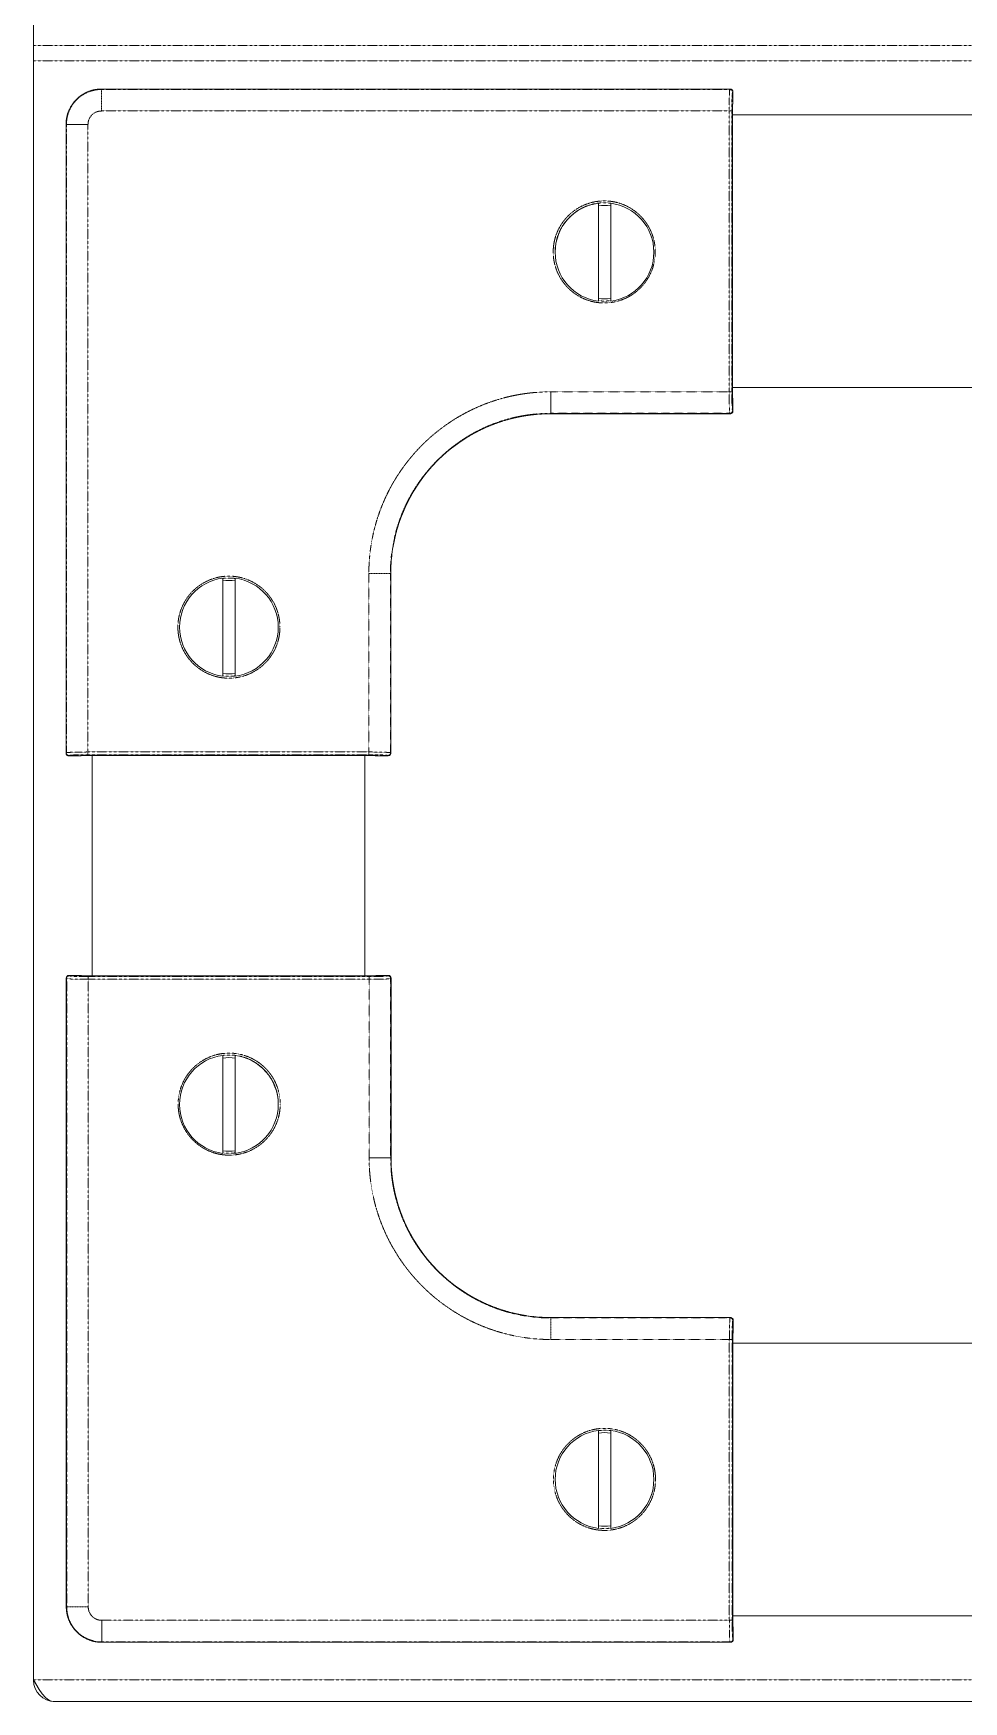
# Model space of a CAD drawing. Header units: millimetres. Extents: x 46989 to 543236, y 252623 to 526638.
# Drawn here: x 207326 to 209782, y 491036 to 495440 of the extents above; entities that cross this region are included whole.
import ezdxf

# ---------------------------------------------------------------- set-up
doc = ezdxf.new("R2010")
doc.units = ezdxf.units.MM
doc.linetypes.add('PHANTOM', pattern=[20, 10, -2, 2, -2, 2, -2])

msp = doc.modelspace()

# ---------------------------------------------------------------- linework, layer by layer
at = {"color": 7, "lineweight": 13, "ltscale": 0.03937}
for p, q in [((207325.9, 495408.2), (207325.9, 503978.6)), ((207325.9, 491093.2), (207325.9, 495368)), ((207505.6, 495293.1), (209165.5, 495293.1)), ((209171.6, 494475.6), (209171.6, 495253.5)), ((252909.5, 495224.8), (209171.6, 495224.8)), ((207412.2, 493539.8), (207412.2, 495199.7)), ((209171.6, 494504.8), (252909.5, 494504.8)), ((208229.7, 493533.7), (207451.8, 493533.7)), ((207480.7, 493533.7), (207480.7, 492951.9)), ((208200.7, 492951.9), (208200.7, 493533.7)), ((207412.9, 491285.8), (207412.9, 492945.8)), ((208230.4, 492951.9), (207452.5, 492951.9)), ((209172.3, 492010), (209172.3, 491232.1)), ((252909.5, 491981.9), (209172.3, 491981.9)), ((209172.3, 491261.9), (252909.5, 491261.9)), ((209166.2, 491192.4), (207506.3, 491192.4)), ((207378.1, 491036.3), (254703.7, 491036.3)), ((207986.9, 491035.6), (207382.8, 491035.6))]:
    msp.add_line(p, q, dxfattribs=at)
at = {"color": 7, "linetype": 'PHANTOM', "lineweight": 13, "ltscale": 0.03937}
for p, q in [((207325.9, 495408.2), (254755.9, 495408.2)), ((207325.9, 495368), (254755.9, 495368)), ((207505.6, 495293.1), (209165.5, 495293.1)), ((207505.6, 495292.1), (209164.5, 495292.1)), ((209171.6, 494475), (209171.6, 495254.1)), ((207505.6, 495235.3), (209162.4, 495235.3)), ((209162.4, 495235.3), (209162.4, 494493.8)), ((209169.6, 495235.3), (209169.6, 494493.8)), ((207412.2, 493539.8), (207412.2, 495199.7)), ((207413.2, 493540.8), (207413.2, 495199.7)), ((207470, 493542.9), (207470, 495199.7)), ((208230.3, 493533.7), (207451.2, 493533.7)), ((208211.5, 493542.9), (207470, 493542.9)), ((208211.5, 493535.7), (207470, 493535.7)), ((207412.9, 491285.8), (207412.9, 492945.8)), ((207413.9, 491285.8), (207413.9, 492944.7)), ((208231, 492951.8), (207451.9, 492951.8)), ((207470.7, 492949.9), (208212.2, 492949.9)), ((207470.7, 491285.8), (207470.7, 492942.7)), ((207470.7, 492942.7), (208212.2, 492942.7)), ((209163.1, 491991.8), (209163.1, 491250.3)), ((209170.3, 491991.8), (209170.3, 491250.3)), ((209172.3, 492010.6), (209172.3, 491231.5)), ((209163.1, 491250.3), (207506.3, 491250.3)), ((209165.2, 491193.5), (207506.3, 491193.5)), ((209166.2, 491192.4), (207506.3, 491192.4)), ((207325.9, 491093.2), (254755.9, 491093.2))]:
    msp.add_line(p, q, dxfattribs=at)
at = {"color": 7, "lineweight": 13, "ltscale": 0.001397}
msp.add_line((207325.9, 495368), (207325.9, 495408.2), dxfattribs=at)
at = {"color": 7, "linetype": 'PHANTOM', "lineweight": 13, "ltscale": 3.4933e-05}
msp.add_line((207505.6, 495292.1), (207505.6, 495293.1), dxfattribs=at)
at = {"color": 7, "linetype": 'PHANTOM', "lineweight": 13, "ltscale": 0.001973}
for p, q in [((207505.6, 495235.3), (207505.6, 495292.1)), ((207470, 495199.7), (207413.2, 495199.7)), ((208691.5, 494493.8), (208691.5, 494437)), ((208211.5, 494013.8), (208268.3, 494013.8)), ((208212.2, 492471.7), (208269, 492471.7)), ((208692.2, 491991.8), (208692.2, 492048.6)), ((207470.7, 491285.8), (207413.9, 491285.8)), ((207506.3, 491250.3), (207506.3, 491193.5))]:
    msp.add_line(p, q, dxfattribs=at)
at = {"color": 7, "linetype": 'PHANTOM', "lineweight": 13, "ltscale": 4.9424e-05}
msp.add_line((209165.5, 495293.1), (209164.5, 495292.1), dxfattribs=at)
at = {"color": 7, "linetype": 'PHANTOM', "lineweight": 13, "ltscale": 5.40329e-05}
for p, q in [((209171.6, 495254.1), (209172.7, 495255.2)), ((209171.6, 494475), (209172.7, 494473.9)), ((207451.2, 493533.7), (207450.1, 493532.6)), ((208230.3, 493533.7), (208231.4, 493532.6)), ((207451.9, 492951.8), (207450.8, 492952.9)), ((208231, 492951.8), (208232.1, 492952.9))]:
    msp.add_line(p, q, dxfattribs=at)
at = {"color": 7, "linetype": 'PHANTOM', "lineweight": 13, "ltscale": 2.09221e-05}
for p, q in [((209171.6, 495253.5), (209171.6, 495254.1)), ((209171.6, 494475), (209171.6, 494475.6))]:
    msp.add_line(p, q, dxfattribs=at)
at = {"color": 7, "linetype": 'PHANTOM', "lineweight": 13, "ltscale": 4.93921e-05}
for p, q in [((209172.7, 495285.9), (209171.7, 495284.9)), ((209172.7, 494443.1), (209171.7, 494444.2)), ((207412.9, 492945.8), (207413.9, 492944.7)), ((209166.2, 492049.6), (209165.2, 492048.6))]:
    msp.add_line(p, q, dxfattribs=at)
at = {"color": 7, "linetype": 'PHANTOM', "lineweight": 13, "ltscale": 0.001068}
for p, q in [((209172.7, 495285.9), (209172.7, 495255.2)), ((209172.7, 494473.9), (209172.7, 494443.1)), ((207419.4, 493532.6), (207450.1, 493532.6)), ((208231.4, 493532.6), (208262.1, 493532.6)), ((207420.1, 492952.9), (207450.8, 492952.9)), ((208232.1, 492952.9), (208262.8, 492952.9)), ((209173.4, 492011.7), (209173.4, 492042.4)), ((209173.4, 491199.6), (209173.4, 491230.4))]:
    msp.add_line(p, q, dxfattribs=at)
at = {"color": 7, "lineweight": 13, "ltscale": 0.001068}
for p, q in [((209172.7, 495285.9), (209172.7, 495255.2)), ((209172.7, 494473.9), (209172.7, 494443.1)), ((207419.4, 493532.6), (207450.1, 493532.6)), ((208231.4, 493532.6), (208262.1, 493532.6)), ((207420.1, 492953), (207450.8, 492953)), ((208232.1, 492953), (208262.8, 492953)), ((209173.4, 492011.7), (209173.4, 492042.4)), ((209173.4, 491199.6), (209173.4, 491230.4))]:
    msp.add_line(p, q, dxfattribs=at)
at = {"color": 7, "linetype": 'PHANTOM', "lineweight": 13, "ltscale": 0.000249788}
for p, q in [((209162.4, 495235.3), (209169.6, 495235.3)), ((209162.4, 494493.8), (209169.6, 494493.8))]:
    msp.add_line(p, q, dxfattribs=at)
at = {"color": 7, "linetype": 'PHANTOM', "lineweight": 13, "ltscale": 3.49631e-05}
for p, q in [((207413.2, 495199.7), (207412.2, 495199.7)), ((208268.3, 494013.8), (208269.3, 494013.8)), ((208269, 492471.7), (208270, 492471.7))]:
    msp.add_line(p, q, dxfattribs=at)
at = {"color": 7, "lineweight": 13, "ltscale": 0.00449}
for p, q in [((208817.3, 494991.7), (208817.3, 494862.4)), ((208849.9, 494862.4), (208849.9, 494991.7)), ((208817.3, 494862.4), (208817.3, 494733.1)), ((208849.9, 494733.1), (208849.9, 494862.4)), ((207825.8, 494001.7), (207825.8, 493872.4)), ((207858.4, 493872.4), (207858.4, 494001.7)), ((207825.8, 493872.4), (207825.8, 493743.1)), ((207858.4, 493743.1), (207858.4, 493872.4)), ((207825.8, 492741.7), (207825.8, 492612.4)), ((207858.4, 492612.4), (207858.4, 492741.7)), ((207825.8, 492612.4), (207825.8, 492483.1)), ((207858.4, 492483.1), (207858.4, 492612.4)), ((208817.3, 491751.7), (208817.3, 491622.4)), ((208849.9, 491622.4), (208849.9, 491751.7)), ((208817.3, 491622.4), (208817.3, 491493.1)), ((208849.9, 491493.1), (208849.9, 491622.4))]:
    msp.add_line(p, q, dxfattribs=at)
at = {"color": 7, "linetype": 'PHANTOM', "lineweight": 13, "ltscale": 0.016352}
for p, q in [((209162.4, 494493.8), (208691.5, 494493.8)), ((208211.5, 494013.8), (208211.5, 493542.9)), ((208212.2, 492942.7), (208212.2, 492471.7)), ((208692.2, 491991.8), (209163.1, 491991.8))]:
    msp.add_line(p, q, dxfattribs=at)
at = {"color": 7, "linetype": 'PHANTOM', "lineweight": 13, "ltscale": 0.016424}
for p, q in [((209164.5, 494437), (208691.5, 494437)), ((208268.3, 494013.8), (208268.3, 493540.8)), ((208269, 492944.7), (208269, 492471.7)), ((208692.2, 492048.6), (209165.2, 492048.6))]:
    msp.add_line(p, q, dxfattribs=at)
at = {"color": 7, "linetype": 'PHANTOM', "lineweight": 13, "ltscale": 3.4948e-05}
for p, q in [((208691.5, 494437), (208691.5, 494436)), ((208692.2, 492048.6), (208692.2, 492049.6))]:
    msp.add_line(p, q, dxfattribs=at)
at = {"color": 7, "linetype": 'PHANTOM', "lineweight": 13, "ltscale": 0.016459}
for p, q in [((209165.5, 494436), (208691.5, 494436)), ((208269.3, 494013.8), (208269.3, 493539.8)), ((208270, 492945.8), (208270, 492471.7)), ((208692.2, 492049.6), (209166.2, 492049.6))]:
    msp.add_line(p, q, dxfattribs=at)
at = {"color": 7, "lineweight": 13, "ltscale": 0.016459}
for p, q in [((209165.5, 494435.9), (208691.5, 494435.9)), ((208269.3, 494013.8), (208269.3, 493539.8)), ((208270, 492945.8), (208270, 492471.7)), ((208692.2, 492049.6), (209166.2, 492049.6))]:
    msp.add_line(p, q, dxfattribs=at)
at = {"color": 7, "linetype": 'PHANTOM', "lineweight": 13, "ltscale": 4.94346e-05}
for p, q in [((209165.5, 494436), (209164.5, 494437)), ((207412.2, 493539.8), (207413.2, 493540.8)), ((208269.3, 493539.8), (208268.3, 493540.8)), ((207420.1, 492952.9), (207421.1, 492951.9)), ((208262.8, 492952.9), (208261.8, 492951.9)), ((208270, 492945.8), (208269, 492944.7))]:
    msp.add_line(p, q, dxfattribs=at)
at = {"color": 7, "linetype": 'PHANTOM', "lineweight": 13, "ltscale": 4.93815e-05}
for p, q in [((207419.4, 493532.6), (207420.4, 493533.6)), ((208262.1, 493532.6), (208261.1, 493533.6))]:
    msp.add_line(p, q, dxfattribs=at)
at = {"color": 7, "linetype": 'PHANTOM', "lineweight": 13, "ltscale": 2.09071e-05}
for p, q in [((207451.2, 493533.7), (207451.8, 493533.7)), ((207452.5, 492951.9), (207451.9, 492951.8)), ((208231, 492951.8), (208230.4, 492951.9))]:
    msp.add_line(p, q, dxfattribs=at)
at = {"color": 7, "linetype": 'PHANTOM', "lineweight": 13, "ltscale": 0.000249773}
for p, q in [((207470, 493542.9), (207470, 493535.7)), ((208211.5, 493542.9), (208211.5, 493535.7))]:
    msp.add_line(p, q, dxfattribs=at)
at = {"color": 7, "linetype": 'PHANTOM', "lineweight": 13, "ltscale": 2.09672e-05}
msp.add_line((208229.7, 493533.7), (208230.3, 493533.7), dxfattribs=at)
at = {"color": 7, "linetype": 'PHANTOM', "lineweight": 13, "ltscale": 0.000249758}
for p, q in [((207470.7, 492942.7), (207470.7, 492949.9)), ((208212.2, 492942.7), (208212.2, 492949.9))]:
    msp.add_line(p, q, dxfattribs=at)
at = {"color": 7, "linetype": 'PHANTOM', "lineweight": 13, "ltscale": 4.94293e-05}
for p, q in [((209173.4, 492042.4), (209172.4, 492041.4)), ((209173.4, 491199.6), (209172.4, 491200.6))]:
    msp.add_line(p, q, dxfattribs=at)
at = {"color": 7, "linetype": 'PHANTOM', "lineweight": 13, "ltscale": 0.000249728}
for p, q in [((209163.1, 491991.8), (209170.3, 491991.8)), ((209163.1, 491250.3), (209170.3, 491250.3))]:
    msp.add_line(p, q, dxfattribs=at)
at = {"color": 7, "linetype": 'PHANTOM', "lineweight": 13, "ltscale": 5.40276e-05}
msp.add_line((209172.3, 492010.6), (209173.4, 492011.7), dxfattribs=at)
at = {"color": 7, "linetype": 'PHANTOM', "lineweight": 13, "ltscale": 2.09146e-05}
msp.add_line((209172.3, 492010), (209172.3, 492010.6), dxfattribs=at)
at = {"color": 7, "linetype": 'PHANTOM', "lineweight": 13, "ltscale": 3.4903e-05}
msp.add_line((207413.9, 491285.8), (207412.9, 491285.8), dxfattribs=at)
at = {"color": 7, "linetype": 'PHANTOM', "lineweight": 13, "ltscale": 2.09184e-05}
msp.add_line((209172.3, 491231.5), (209172.3, 491232.1), dxfattribs=at)
at = {"color": 7, "linetype": 'PHANTOM', "lineweight": 13, "ltscale": 5.40303e-05}
msp.add_line((209172.3, 491231.5), (209173.4, 491230.4), dxfattribs=at)
at = {"color": 7, "linetype": 'PHANTOM', "lineweight": 13, "ltscale": 3.49405e-05}
msp.add_line((207506.3, 491193.5), (207506.3, 491192.4), dxfattribs=at)
at = {"color": 7, "linetype": 'PHANTOM', "lineweight": 13, "ltscale": 4.93868e-05}
msp.add_line((209166.2, 491192.4), (209165.2, 491193.5), dxfattribs=at)
at = {"color": 7, "lineweight": 13, "ltscale": 2.49945e-05}
msp.add_line((207325.9, 491093.2), (207325.9, 491092.5), dxfattribs=at)
at = {"color": 7, "lineweight": 13, "ltscale": 1.44178e-05}
msp.add_line((207325.9, 491092.5), (207326.3, 491092.5), dxfattribs=at)
at = {"color": 7, "lineweight": 13, "ltscale": 2.5002e-05}
msp.add_line((207382.8, 491035.6), (207382.8, 491036.3), dxfattribs=at)
at = {"color": 7, "lineweight": 13, "ltscale": 2.4987e-05}
msp.add_line((207986.9, 491035.6), (207986.9, 491036.3), dxfattribs=at)
at = {"color": 7, "lineweight": 13, "ltscale": 2.49833e-05}
for p, q in [((208110.9, 491035.6), (208110.9, 491036.3)), ((208384.1, 491035.6), (208384.1, 491036.3))]:
    msp.add_line(p, q, dxfattribs=at)
at = {"color": 7, "lineweight": 13, "ltscale": 2.50321e-05}
for p, q in [((208110.9, 491036.3), (208110.9, 491035.6)), ((208384.1, 491036.3), (208384.1, 491035.6))]:
    msp.add_line(p, q, dxfattribs=at)
at = {"color": 7, "lineweight": 13, "ltscale": 0.009485}
msp.add_line((208384.1, 491035.6), (208110.9, 491035.6), dxfattribs=at)
at = {"color": 7, "lineweight": 13, "ltscale": 2.50584e-05}
for p, q in [((208155.6, 491036.3), (208155.6, 491035.6)), ((208339.4, 491036.3), (208339.4, 491035.6))]:
    msp.add_line(p, q, dxfattribs=at)
at = {"color": 7, "lineweight": 13, "ltscale": 0.006385}
msp.add_line((208339.4, 491035.6), (208155.6, 491035.6), dxfattribs=at)
at = {"color": 7, "linetype": 'PHANTOM', "lineweight": 13, "ltscale": 0.03937}
for points in [[(209164.5, 495292.1), (209164.3, 495291.9), (209164.1, 495290.8), (209163.4, 495283.3), (209162.8, 495269.8), (209162.4, 495235.3)], [(209171.7, 495284.9), (209171.6, 495284.7), (209171.3, 495284), (209170.9, 495280.7), (209170.1, 495267.7), (209169.6, 495235.3)], [(209162.4, 494493.8), (209162.9, 494457.2), (209163.6, 494443.6), (209164.2, 494438), (209164.4, 494437.2), (209164.5, 494437)], [(209169.6, 494493.8), (209170.2, 494460.4), (209171.1, 494446.2), (209171.5, 494444.5), (209171.6, 494444.2), (209171.7, 494444.2)], [(207413.2, 493540.8), (207413.4, 493540.9), (207414.5, 493541.2), (207422, 493541.9), (207435.5, 493542.4), (207470, 493542.9)], [(209163.1, 491991.8), (209163.6, 492028.4), (209164.3, 492042), (209164.8, 492047.6), (209165.1, 492048.4), (209165.2, 492048.6)], [(209170.3, 491991.8), (209170.7, 492021.7), (209171.9, 492039.5), (209172.2, 492041.1), (209172.3, 492041.3), (209172.4, 492041.4)], [(209165.2, 491193.5), (209165, 491193.7), (209164.8, 491194.8), (209164.1, 491202.3), (209163.5, 491215.8), (209163.1, 491250.3)], [(209172.4, 491200.6), (209172.3, 491200.7), (209172.2, 491200.9), (209171.9, 491202.3), (209171.1, 491211.9), (209170.3, 491250.3)]]:
    msp.add_lwpolyline(points, dxfattribs=at)
at = {"color": 7, "lineweight": 13, "ltscale": 0.03937}
msp.add_lwpolyline([(207325.9, 491093.2), (207341.1, 491068), (207349.4, 491056.3), (207358.3, 491046.1), (207363.2, 491041.9), (207370.4, 491037.8), (207378.1, 491036.3)], dxfattribs=at)
at = {"color": 7, "linetype": 'PHANTOM', "lineweight": 13, "ltscale": 0.03937}
for centre in [(208832.9, 494863.1), (207842.1, 493872.4), (207842.8, 492613.1), (208833.6, 491622.4)]:
    msp.add_circle(centre, 134.7, dxfattribs=at)
for centre, radius, start, end in [((207505.6, 495199.7), 93.4, 90, 180), ((207505.6, 495199.7), 92.4, 90, 180), ((207505.6, 495199.7), 35.5, 90, 180), ((208832.9, 494863.1), 129.7, 82.4708, 182.4201), ((208832.9, 494863.1), 129.7, 263.093, 277.5292), ((208691.5, 494013.8), 480, 90, 180), ((208691.5, 494013.8), 423.1, 90, 180), ((208691.5, 494013.8), 422.1, 90, 180), ((207842.1, 493872.4), 129.7, 82.782, 97.218), ((207842.1, 493872.4), 129.7, 262.782, 277.218), ((207842.8, 492613.1), 129.7, 357.5799, 97.5292), ((207842.8, 492613.1), 129.7, 262.4708, 276.907), ((208692.2, 492471.7), 480, 180, 270), ((208692.2, 492471.7), 423.1, 180, 270), ((208692.2, 492471.7), 422.1, 180, 270), ((208833.6, 491622.4), 129.7, 82.782, 97.218), ((208833.6, 491622.4), 129.7, 262.782, 277.218), ((207506.3, 491285.8), 93.4, 180, 270), ((207506.3, 491285.8), 92.4, 180, 270), ((207506.3, 491285.8), 35.5, 180, 270)]:
    msp.add_arc(centre, radius, start, end, dxfattribs=at)
at = {"color": 7, "lineweight": 13, "ltscale": 0.03937}
for centre, radius, start, end in [((207505.6, 495199.7), 93.4, 90, 180), ((209165.5, 495285.9), 7.2, 0, 90), ((209165.5, 495255.2), 7.2, 327.9041, 359.9998), ((208833.6, 494862.4), 130.3, 97.1808, 262.8192), ((208833.6, 494862.4), 123.5, 82.4191, 97.5809), ((208833.6, 494862.4), 130.3, 277.1808, 82.8192), ((208833.6, 494862.4), 123.5, 262.4191, 277.5809), ((209165.5, 494473.9), 7.2, 0, 32.0902), ((208691.5, 494013.8), 422.1, 90, 180), ((209165.5, 494443.1), 7.2, 270, 360), ((207842.1, 493872.4), 130.3, 97.1808, 262.8192), ((207842.1, 493872.4), 123.5, 82.4191, 97.5809), ((207842.1, 493872.4), 130.3, 277.1808, 82.8192), ((207842.1, 493872.4), 123.5, 262.4191, 277.5809), ((207419.4, 493539.8), 7.2, 180, 270), ((207450.1, 493539.8), 7.2, 270.0002, 302.0958), ((208231.4, 493539.8), 7.2, 237.9168, 270.0006), ((208262.1, 493539.8), 7.2, 270, 360), ((207420.1, 492945.8), 7.2, 90, 180), ((207450.8, 492945.8), 7.2, 57.9041, 89.9998), ((208232.1, 492945.8), 7.2, 90, 122.0903), ((208262.8, 492945.8), 7.2, 0, 90), ((207842.1, 492612.4), 130.3, 97.1808, 262.8192), ((207842.1, 492612.4), 130.3, 277.1808, 82.8192), ((207842.1, 492612.4), 123.5, 82.4191, 97.5809), ((207842.1, 492612.4), 123.5, 262.4191, 277.5809), ((208692.2, 492471.7), 422.1, 180, 270), ((209166.2, 492042.4), 7.2, 0, 90), ((209166.2, 492011.7), 7.2, 327.9163, 0.0006), ((208833.6, 491622.4), 130.3, 97.1808, 262.8192), ((208833.6, 491622.4), 123.5, 82.4191, 97.5809), ((208833.6, 491622.4), 130.3, 277.1808, 82.8192), ((208833.6, 491622.4), 123.5, 262.4191, 277.5809), ((207506.3, 491285.8), 93.4, 180, 270), ((209166.2, 491199.6), 7.2, 270, 360), ((209166.2, 491230.4), 7.2, 0.0002, 32.0958), ((207382.8, 491092.5), 56.9, 180, 270), ((207986.9, 491094.6), 59, 270, 278.9543), ((208001.7, 491097.8), 61.6, 270.0035, 274.2545), ((208110.9, 491079), 43.4, 259.5547, 270), ((208384.1, 491079), 43.4, 270, 280.4453)]:
    msp.add_arc(centre, radius, start, end, dxfattribs=at)
at = {"color": 7, "linetype": 'PHANTOM', "lineweight": 13, "ltscale": 0.03937}
for centre, major_axis, ratio, start_param, end_param in [((209164.5, 495284.9), (-5.09, 5.09), 0.998099, 3.927942, 5.496836), ((209165.5, 495285.9), (-5.09, 5.09), 0.998099, 3.927942, 5.496836), ((209165.5, 495255.2), (-5.09, 5.09), 0.998099, 3.367422, 3.927942), ((209165.5, 494473.9), (5.09, 5.09), 0.998099, 5.496836, 6.057356), ((209164.5, 494444.2), (-5.09, -5.09), 0.998099, 0.786349, 2.355243), ((209165.5, 494443.1), (5.09, 5.09), 0.998099, 3.927942, 5.496836), ((207419.4, 493539.8), (-5.09, 5.09), 0.998099, 0.786349, 2.355243), ((207420.4, 493540.8), (-5.09, 5.09), 0.998099, 0.786349, 2.355243), ((207470, 493533.5), (49.7, 0), 0.043661, 1.570797, 3.097959), ((207450.1, 493539.8), (5.09, -5.09), 0.998099, 5.496836, 6.057346), ((208211.5, 493540.7), (56.9, 0), 0.038134, 0.043633, 1.570797), ((208211.5, 493533.5), (49.7, 0), 0.043661, 0.043633, 1.570797), ((208231.4, 493539.8), (-5.09, -5.09), 0.998099, 0.225839, 0.786349), ((208261.1, 493540.8), (5.09, 5.09), 0.998099, 3.927942, 5.496836), ((208262.1, 493539.8), (5.09, 5.09), 0.998099, 3.927942, 5.496836), ((207420.1, 492945.8), (-5.09, -5.09), 0.998099, 3.927942, 5.496836), ((207421.1, 492944.7), (-5.09, -5.09), 0.998099, 3.927942, 5.496836), ((207470.7, 492944.8), (56.9, 0), 0.038134, 3.185226, 4.712386), ((207470.7, 492952), (49.7, 0), 0.043661, 3.185226, 4.712387), ((207450.8, 492945.8), (-5.09, -5.09), 0.998099, 3.367422, 3.927942), ((208212.2, 492952), (49.7, 0), 0.043661, 4.712387, 6.239552), ((208212.2, 492944.8), (56.9, 0), 0.038134, 4.712384, 6.239552), ((208232.1, 492945.8), (-5.09, 5.09), 0.998099, 5.496836, 6.057356), ((208261.8, 492944.7), (5.09, -5.09), 0.998099, 0.786349, 2.355243), ((208262.8, 492945.8), (-5.09, 5.09), 0.998099, 3.927942, 5.496836), ((209165.2, 492041.4), (-5.09, 5.09), 0.998099, 3.927942, 5.496836), ((209166.2, 492042.4), (-5.09, 5.09), 0.998099, 3.927942, 5.496836), ((209166.2, 492011.7), (5.09, -5.09), 0.998099, 0.22583, 0.786349), ((209165.2, 491200.6), (-5.09, -5.09), 0.998099, 0.786349, 2.355243), ((209166.2, 491199.6), (-5.09, -5.09), 0.998099, 0.786349, 2.355243), ((209166.2, 491230.4), (5.09, 5.09), 0.998099, 5.496836, 6.057356)]:
    msp.add_ellipse(centre, major_axis=major_axis, ratio=ratio, start_param=start_param, end_param=end_param, dxfattribs=at)

doc.saveas('drawing.dxf')
